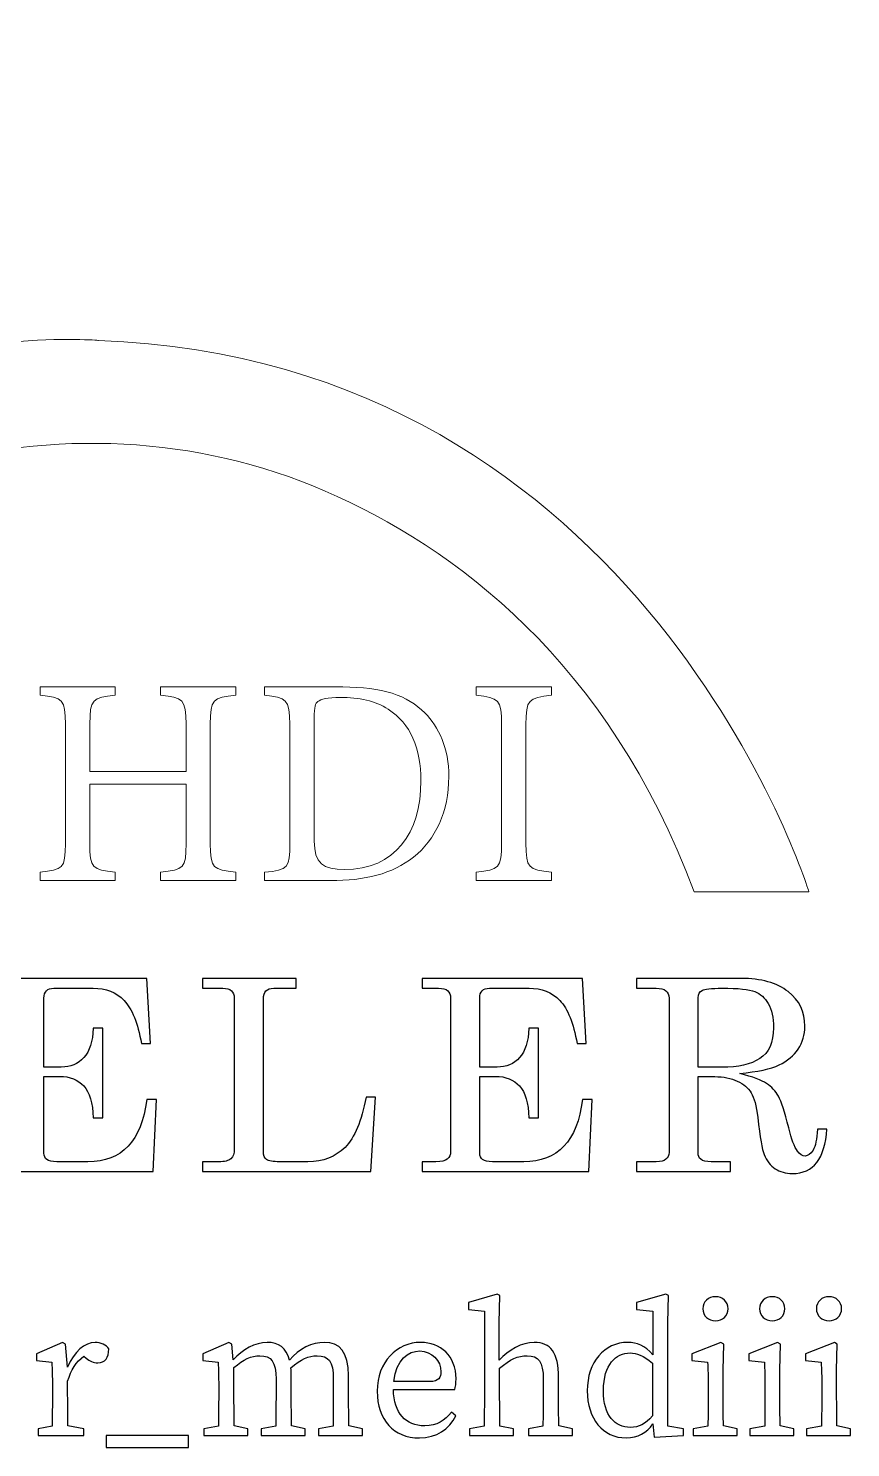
# Model space of a CAD drawing. Header units: millimetres. Extents: x -45 to -1.2, y 38.1 to 77.7.
# Drawn here: x -23.74 to -1.19, y 38.79 to 77.73 of the extents above; entities that cross this region are included whole.
import ezdxf

# ---------------------------------------------------------------- set-up
doc = ezdxf.new("R2010")
doc.units = ezdxf.units.MM
doc.header["$MEASUREMENT"] = 0
doc.layers.add('Layer 1', color=7, linetype='Continuous')

msp = doc.modelspace()

# ---------------------------------------------------------------- linework, layer by layer
at = {"layer": 'Layer 1', "color": 250, "lineweight": 18}
for points, knots in [([(-39.6274, 54.0376), (-39.6274, 54.0376), (-37.1357, 62.7188), (-26.7736, 65.668), (-23.0736, 66.7214), (-19.131, 66.5676), (-15.6022, 65.0348), (-12.0483, 63.4914), (-7.8407, 60.3658), (-5.4813, 54.0376), (-5.4813, 54.0376), (-2.3292, 54.0376), (-2.3292, 54.0376), (-2.3292, 54.0376), (-6.8469, 68.6419), (-21.8188, 69.1672), (-21.8188, 69.1672), (-25.5951, 69.5201), (-30.2025, 67.6877), (-30.2025, 67.6877), (-27.8333, 77.2529), (-27.8333, 77.2529), (-27.8333, 77.2529), (-34.3854, 77.7292), (-34.3854, 77.7292), (-34.3854, 77.7292), (-40.6146, 74.2926), (-40.6146, 74.2926), (-40.6146, 74.2926), (-40.6861, 74.2531), (-40.6861, 74.2531), (-40.6861, 74.2531), (-42.615, 72.2107), (-42.615, 72.2107), (-43.0293, 70.8073), (-43.4411, 69.4032), (-43.854, 67.9994), (-43.854, 67.9994), (-34.2635, 65.5381), (-34.2635, 65.5381), (-37.5514, 63.3111), (-40.8375, 59.743), (-43.1996, 54.0376), (-43.1996, 54.0376), (-39.6274, 54.0376), (-39.6274, 54.0376)], [0, 0, 0, 0, 0.0666667, 0.0666667, 0.0666667, 0.1333333, 0.1333333, 0.1333333, 0.2, 0.2, 0.2, 0.2666667, 0.2666667, 0.2666667, 0.3333333, 0.3333333, 0.3333333, 0.4, 0.4, 0.4, 0.4666667, 0.4666667, 0.4666667, 0.5333333, 0.5333333, 0.5333333, 0.6, 0.6, 0.6, 0.6666667, 0.6666667, 0.6666667, 0.7333333, 0.7333333, 0.7333333, 0.8, 0.8, 0.8, 0.8666667, 0.8666667, 0.8666667, 0.9333333, 0.9333333, 0.9333333, 1, 1, 1, 1]), ([(-18.0464, 59.4295), (-18.6871, 59.3639), (-18.7492, 59.323), (-18.7492, 58.6361), (-18.7492, 58.6361), (-18.7492, 55.3578), (-18.7492, 55.3578), (-18.7492, 54.6709), (-18.6797, 54.6466), (-18.0464, 54.5728), (-18.0464, 54.5728), (-18.0464, 54.3439), (-18.0464, 54.3439), (-18.0464, 54.3439), (-20.1158, 54.3439), (-20.1158, 54.3439), (-20.1158, 54.3439), (-20.1158, 54.5728), (-20.1158, 54.5728), (-19.4748, 54.6547), (-19.4131, 54.6709), (-19.4131, 55.3578), (-19.4131, 55.3578), (-19.4131, 56.9929), (-19.4131, 56.9929), (-19.4131, 56.9929), (-22.0533, 56.9929), (-22.0533, 56.9929), (-22.0533, 56.9929), (-22.0533, 55.3578), (-22.0533, 55.3578), (-22.0533, 54.6794), (-21.9923, 54.6547), (-21.359, 54.5728), (-21.359, 54.5728), (-21.359, 54.3439), (-21.359, 54.3439), (-21.359, 54.3439), (-23.42, 54.3439), (-23.42, 54.3439), (-23.42, 54.3439), (-23.42, 54.5728), (-23.42, 54.5728), (-22.7948, 54.6466), (-22.7253, 54.6709), (-22.7253, 55.3578), (-22.7253, 55.3578), (-22.7253, 58.6361), (-22.7253, 58.6361), (-22.7253, 59.323), (-22.7948, 59.3639), (-23.42, 59.4295), (-23.42, 59.4295), (-23.42, 59.6585), (-23.42, 59.6585), (-23.42, 59.6585), (-21.359, 59.6585), (-21.359, 59.6585), (-21.359, 59.6585), (-21.359, 59.4295), (-21.359, 59.4295), (-21.9764, 59.372), (-22.0533, 59.3149), (-22.0533, 58.6361), (-22.0533, 58.6361), (-22.0533, 57.3362), (-22.0533, 57.3362), (-22.0533, 57.3362), (-19.4131, 57.3362), (-19.4131, 57.3362), (-19.4131, 57.3362), (-19.4131, 58.6361), (-19.4131, 58.6361), (-19.4131, 59.3149), (-19.4978, 59.372), (-20.1158, 59.4295), (-20.1158, 59.4295), (-20.1158, 59.6585), (-20.1158, 59.6585), (-20.1158, 59.6585), (-18.0464, 59.6585), (-18.0464, 59.6585), (-18.0464, 59.6585), (-18.0464, 59.4295), (-18.0464, 59.4295)], [0, 0, 0, 0, 0.0357143, 0.0357143, 0.0357143, 0.0714286, 0.0714286, 0.0714286, 0.1071429, 0.1071429, 0.1071429, 0.1428571, 0.1428571, 0.1428571, 0.1785714, 0.1785714, 0.1785714, 0.2142857, 0.2142857, 0.2142857, 0.25, 0.25, 0.25, 0.2857143, 0.2857143, 0.2857143, 0.3214286, 0.3214286, 0.3214286, 0.3571429, 0.3571429, 0.3571429, 0.3928571, 0.3928571, 0.3928571, 0.4285714, 0.4285714, 0.4285714, 0.4642857, 0.4642857, 0.4642857, 0.5, 0.5, 0.5, 0.5357143, 0.5357143, 0.5357143, 0.5714286, 0.5714286, 0.5714286, 0.6071429, 0.6071429, 0.6071429, 0.6428571, 0.6428571, 0.6428571, 0.6785714, 0.6785714, 0.6785714, 0.7142857, 0.7142857, 0.7142857, 0.75, 0.75, 0.75, 0.7857143, 0.7857143, 0.7857143, 0.8214286, 0.8214286, 0.8214286, 0.8571429, 0.8571429, 0.8571429, 0.8928571, 0.8928571, 0.8928571, 0.9285714, 0.9285714, 0.9285714, 0.9642857, 0.9642857, 0.9642857, 1, 1, 1, 1]), ([(-15.1184, 59.6585), (-14.0298, 59.6585), (-13.3429, 59.4296), (-12.8638, 58.947), (-12.486, 58.5547), (-12.208, 57.9825), (-12.208, 57.1975), (-12.208, 56.2408), (-12.5784, 55.464), (-13.1729, 54.9902), (-13.7599, 54.5238), (-14.5088, 54.3439), (-15.4585, 54.3439), (-15.4585, 54.3439), (-17.2651, 54.3439), (-17.2651, 54.3439), (-17.2651, 54.3439), (-17.2651, 54.5729), (-17.2651, 54.5729), (-16.6008, 54.6381), (-16.5698, 54.6953), (-16.5698, 55.3656), (-16.5698, 55.3656), (-16.5698, 58.6284), (-16.5698, 58.6284), (-16.5698, 59.3315), (-16.6629, 59.364), (-17.2651, 59.4296), (-17.2651, 59.4296), (-17.2651, 59.6585), (-17.2651, 59.6585), (-17.2651, 59.6585), (-15.1184, 59.6585), (-15.1184, 59.6585)], [0, 0, 0, 0, 0.0909091, 0.0909091, 0.0909091, 0.1818182, 0.1818182, 0.1818182, 0.2727273, 0.2727273, 0.2727273, 0.3636364, 0.3636364, 0.3636364, 0.4545455, 0.4545455, 0.4545455, 0.5454545, 0.5454545, 0.5454545, 0.6363636, 0.6363636, 0.6363636, 0.7272727, 0.7272727, 0.7272727, 0.8181818, 0.8181818, 0.8181818, 0.9090909, 0.9090909, 0.9090909, 1, 1, 1, 1]), ([(-11.4574, 54.3439), (-11.4574, 54.3439), (-11.4574, 54.5728), (-11.4574, 54.5728), (-10.8245, 54.6466), (-10.7624, 54.6794), (-10.7624, 55.3744), (-10.7624, 55.3744), (-10.7624, 58.6199), (-10.7624, 58.6199), (-10.7624, 59.323), (-10.8245, 59.3558), (-11.4574, 59.4295), (-11.4574, 59.4295), (-11.4574, 59.6585), (-11.4574, 59.6585), (-11.4574, 59.6585), (-9.3887, 59.6585), (-9.3887, 59.6585), (-9.3887, 59.6585), (-9.3887, 59.4295), (-9.3887, 59.4295), (-10.0293, 59.3558), (-10.0907, 59.323), (-10.0907, 58.6199), (-10.0907, 58.6199), (-10.0907, 55.3744), (-10.0907, 55.3744), (-10.0907, 54.6709), (-10.0293, 54.6466), (-9.3887, 54.5728), (-9.3887, 54.5728), (-9.3887, 54.3439), (-9.3887, 54.3439), (-9.3887, 54.3439), (-11.4574, 54.3439), (-11.4574, 54.3439)], [0, 0, 0, 0, 0.0833333, 0.0833333, 0.0833333, 0.1666667, 0.1666667, 0.1666667, 0.25, 0.25, 0.25, 0.3333333, 0.3333333, 0.3333333, 0.4166667, 0.4166667, 0.4166667, 0.5, 0.5, 0.5, 0.5833333, 0.5833333, 0.5833333, 0.6666667, 0.6666667, 0.6666667, 0.75, 0.75, 0.75, 0.8333333, 0.8333333, 0.8333333, 0.9166667, 0.9166667, 0.9166667, 1, 1, 1, 1]), ([(-15.8984, 55.4312), (-15.8984, 54.8184), (-15.6515, 54.6466), (-15.0722, 54.6466), (-13.683, 54.6466), (-12.9725, 55.652), (-12.9725, 57.0832), (-12.9725, 57.974), (-13.2582, 58.6528), (-13.8678, 59.0454), (-14.2231, 59.2825), (-14.6711, 59.3721), (-15.1879, 59.3721), (-15.5358, 59.3721), (-15.7206, 59.323), (-15.7986, 59.2578), (-15.8677, 59.2087), (-15.8984, 59.1188), (-15.8984, 58.7999), (-15.8984, 58.7999), (-15.8984, 55.4312), (-15.8984, 55.4312)], [0, 0, 0, 0, 0.1428571, 0.1428571, 0.1428571, 0.2857143, 0.2857143, 0.2857143, 0.4285714, 0.4285714, 0.4285714, 0.5714286, 0.5714286, 0.5714286, 0.7142857, 0.7142857, 0.7142857, 0.8571429, 0.8571429, 0.8571429, 1, 1, 1, 1])]:
    msp.add_open_spline(points, degree=3, knots=knots, dxfattribs=at)
at = {"layer": 'Layer 1', "color": 250}
for points, knots in [([(-24.8913, 51.6609), (-24.8913, 51.6609), (-20.4939, 51.6609), (-20.4939, 51.6609), (-20.4939, 51.6609), (-20.3881, 49.8726), (-20.3881, 49.8726), (-20.3881, 49.8726), (-20.64, 49.8726), (-20.64, 49.8726), (-20.7395, 50.4367), (-20.8975, 50.8308), (-21.1138, 51.0555), (-21.3297, 51.2795), (-21.6115, 51.3921), (-21.9594, 51.3921), (-21.9594, 51.3921), (-23.0456, 51.3921), (-23.0456, 51.3921), (-23.1331, 51.3921), (-23.1994, 51.3695), (-23.2442, 51.324), (-23.289, 51.2788), (-23.3116, 51.2093), (-23.3116, 51.1165), (-23.3116, 51.1165), (-23.3116, 49.2274), (-23.3116, 49.2274), (-23.3116, 49.2274), (-22.8364, 49.2274), (-22.8364, 49.2274), (-22.582, 49.2274), (-22.3753, 49.3149), (-22.2169, 49.4892), (-22.0585, 49.6638), (-21.9735, 49.9316), (-21.9612, 50.2917), (-21.9612, 50.2917), (-21.7015, 50.2917), (-21.7015, 50.2917), (-21.7015, 50.2917), (-21.7015, 47.8368), (-21.7015, 47.8368), (-21.7015, 47.8368), (-21.9612, 47.8368), (-21.9612, 47.8368), (-21.9735, 48.2432), (-22.0596, 48.5342), (-22.2211, 48.7095), (-22.3817, 48.8852), (-22.6004, 48.9731), (-22.8777, 48.9731), (-22.8777, 48.9731), (-23.3116, 48.9731), (-23.3116, 48.9731), (-23.3116, 48.9731), (-23.3116, 46.8656), (-23.3116, 46.8656), (-23.3116, 46.789), (-23.2848, 46.7305), (-23.2312, 46.6899), (-23.1772, 46.6497), (-23.0879, 46.6289), (-22.963, 46.6289), (-22.963, 46.6289), (-22.1044, 46.6289), (-22.1044, 46.6289), (-21.1727, 46.6289), (-20.6354, 47.1982), (-20.4939, 48.3349), (-20.4939, 48.3349), (-20.223, 48.3349), (-20.223, 48.3349), (-20.223, 48.3349), (-20.3172, 46.3604), (-20.3172, 46.3604), (-20.3172, 46.3604), (-24.8913, 46.3604), (-24.8913, 46.3604), (-24.8913, 46.3604), (-24.8913, 46.6289), (-24.8913, 46.6289), (-24.8913, 46.6289), (-24.5124, 46.6289), (-24.5124, 46.6289), (-24.365, 46.6289), (-24.2609, 46.6535), (-24.2009, 46.7022), (-24.141, 46.7513), (-24.111, 46.8225), (-24.111, 46.916), (-24.111, 46.916), (-24.111, 51.1165), (-24.111, 51.1165), (-24.111, 51.2093), (-24.1371, 51.2788), (-24.1896, 51.324), (-24.2422, 51.3695), (-24.3248, 51.3921), (-24.4373, 51.3921), (-24.4373, 51.3921), (-24.8913, 51.3921), (-24.8913, 51.3921), (-24.8913, 51.3921), (-24.8913, 51.6609), (-24.8913, 51.6609)], [0, 0, 0, 0, 0.0285714, 0.0285714, 0.0285714, 0.0571429, 0.0571429, 0.0571429, 0.0857143, 0.0857143, 0.0857143, 0.1142857, 0.1142857, 0.1142857, 0.1428571, 0.1428571, 0.1428571, 0.1714286, 0.1714286, 0.1714286, 0.2, 0.2, 0.2, 0.2285714, 0.2285714, 0.2285714, 0.2571429, 0.2571429, 0.2571429, 0.2857143, 0.2857143, 0.2857143, 0.3142857, 0.3142857, 0.3142857, 0.3428571, 0.3428571, 0.3428571, 0.3714286, 0.3714286, 0.3714286, 0.4, 0.4, 0.4, 0.4285714, 0.4285714, 0.4285714, 0.4571429, 0.4571429, 0.4571429, 0.4857143, 0.4857143, 0.4857143, 0.5142857, 0.5142857, 0.5142857, 0.5428571, 0.5428571, 0.5428571, 0.5714286, 0.5714286, 0.5714286, 0.6, 0.6, 0.6, 0.6285714, 0.6285714, 0.6285714, 0.6571429, 0.6571429, 0.6571429, 0.6857143, 0.6857143, 0.6857143, 0.7142857, 0.7142857, 0.7142857, 0.7428571, 0.7428571, 0.7428571, 0.7714286, 0.7714286, 0.7714286, 0.8, 0.8, 0.8, 0.8285714, 0.8285714, 0.8285714, 0.8571429, 0.8571429, 0.8571429, 0.8857143, 0.8857143, 0.8857143, 0.9142857, 0.9142857, 0.9142857, 0.9428571, 0.9428571, 0.9428571, 0.9714286, 0.9714286, 0.9714286, 1, 1, 1, 1]), ([(-18.9663, 51.6609), (-18.9663, 51.6609), (-16.3924, 51.6609), (-16.3924, 51.6609), (-16.3924, 51.6609), (-16.3924, 51.3921), (-16.3924, 51.3921), (-16.3924, 51.3921), (-17.0077, 51.3921), (-17.0077, 51.3921), (-17.1054, 51.3921), (-17.1773, 51.3674), (-17.2236, 51.3187), (-17.2698, 51.27), (-17.2931, 51.1927), (-17.2931, 51.0876), (-17.2931, 51.0876), (-17.2931, 46.9054), (-17.2931, 46.9054), (-17.2931, 46.8045), (-17.2638, 46.7336), (-17.2049, 46.6916), (-17.1463, 46.65), (-17.0285, 46.6289), (-16.8507, 46.6289), (-16.8507, 46.6289), (-16.0714, 46.6289), (-16.0714, 46.6289), (-15.6565, 46.6289), (-15.3171, 46.7611), (-15.054, 47.025), (-14.7904, 47.2889), (-14.5985, 47.7472), (-14.4786, 48.3998), (-14.4786, 48.3998), (-14.2158, 48.3998), (-14.2158, 48.3998), (-14.2158, 48.3998), (-14.3435, 46.3604), (-14.3435, 46.3604), (-14.3435, 46.3604), (-18.9663, 46.3604), (-18.9663, 46.3604), (-18.9663, 46.3604), (-18.9663, 46.6289), (-18.9663, 46.6289), (-18.9663, 46.6289), (-18.5126, 46.6289), (-18.5126, 46.6289), (-18.357, 46.6289), (-18.2484, 46.6571), (-18.1859, 46.7135), (-18.1231, 46.7693), (-18.0921, 46.8599), (-18.0921, 46.9841), (-18.0921, 46.9841), (-18.0921, 51.1236), (-18.0921, 51.1236), (-18.0921, 51.2121), (-18.1186, 51.2788), (-18.1708, 51.324), (-18.2233, 51.3695), (-18.3006, 51.3921), (-18.4032, 51.3921), (-18.4032, 51.3921), (-18.9663, 51.3921), (-18.9663, 51.3921), (-18.9663, 51.3921), (-18.9663, 51.6609), (-18.9663, 51.6609)], [0, 0, 0, 0, 0.0434783, 0.0434783, 0.0434783, 0.0869565, 0.0869565, 0.0869565, 0.1304348, 0.1304348, 0.1304348, 0.173913, 0.173913, 0.173913, 0.2173913, 0.2173913, 0.2173913, 0.2608696, 0.2608696, 0.2608696, 0.3043478, 0.3043478, 0.3043478, 0.3478261, 0.3478261, 0.3478261, 0.3913043, 0.3913043, 0.3913043, 0.4347826, 0.4347826, 0.4347826, 0.4782609, 0.4782609, 0.4782609, 0.5217391, 0.5217391, 0.5217391, 0.5652174, 0.5652174, 0.5652174, 0.6086957, 0.6086957, 0.6086957, 0.6521739, 0.6521739, 0.6521739, 0.6956522, 0.6956522, 0.6956522, 0.7391304, 0.7391304, 0.7391304, 0.7826087, 0.7826087, 0.7826087, 0.826087, 0.826087, 0.826087, 0.8695652, 0.8695652, 0.8695652, 0.9130435, 0.9130435, 0.9130435, 0.9565217, 0.9565217, 0.9565217, 1, 1, 1, 1]), ([(-12.9405, 51.6609), (-12.9405, 51.6609), (-8.5424, 51.6609), (-8.5424, 51.6609), (-8.5424, 51.6609), (-8.4369, 49.8726), (-8.4369, 49.8726), (-8.4369, 49.8726), (-8.6885, 49.8726), (-8.6885, 49.8726), (-8.7886, 50.4367), (-8.9467, 50.8308), (-9.1626, 51.0555), (-9.3788, 51.2795), (-9.6604, 51.3921), (-10.0078, 51.3921), (-10.0078, 51.3921), (-11.0944, 51.3921), (-11.0944, 51.3921), (-11.1819, 51.3921), (-11.2482, 51.3695), (-11.293, 51.324), (-11.3378, 51.2788), (-11.3604, 51.2093), (-11.3604, 51.1165), (-11.3604, 51.1165), (-11.3604, 49.2274), (-11.3604, 49.2274), (-11.3604, 49.2274), (-10.8856, 49.2274), (-10.8856, 49.2274), (-10.6305, 49.2274), (-10.4245, 49.3149), (-10.2657, 49.4892), (-10.1077, 49.6638), (-10.0223, 49.9316), (-10.0096, 50.2917), (-10.0096, 50.2917), (-9.7503, 50.2917), (-9.7503, 50.2917), (-9.7503, 50.2917), (-9.7503, 47.8368), (-9.7503, 47.8368), (-9.7503, 47.8368), (-10.0096, 47.8368), (-10.0096, 47.8368), (-10.0223, 48.2432), (-10.1087, 48.5342), (-10.27, 48.7095), (-10.4308, 48.8852), (-10.6495, 48.9731), (-10.9261, 48.9731), (-10.9261, 48.9731), (-11.3604, 48.9731), (-11.3604, 48.9731), (-11.3604, 48.9731), (-11.3604, 46.8656), (-11.3604, 46.8656), (-11.3604, 46.789), (-11.3336, 46.7305), (-11.28, 46.6899), (-11.2263, 46.6497), (-11.1371, 46.6289), (-11.0118, 46.6289), (-11.0118, 46.6289), (-10.1539, 46.6289), (-10.1539, 46.6289), (-9.2219, 46.6289), (-8.6849, 47.1982), (-8.5424, 48.3349), (-8.5424, 48.3349), (-8.2722, 48.3349), (-8.2722, 48.3349), (-8.2722, 48.3349), (-8.3657, 46.3604), (-8.3657, 46.3604), (-8.3657, 46.3604), (-12.9405, 46.3604), (-12.9405, 46.3604), (-12.9405, 46.3604), (-12.9405, 46.6289), (-12.9405, 46.6289), (-12.9405, 46.6289), (-12.5609, 46.6289), (-12.5609, 46.6289), (-12.4134, 46.6289), (-12.3101, 46.6535), (-12.2497, 46.7022), (-12.1898, 46.7513), (-12.1598, 46.8225), (-12.1598, 46.916), (-12.1598, 46.916), (-12.1598, 51.1165), (-12.1598, 51.1165), (-12.1598, 51.2093), (-12.1859, 51.2788), (-12.2388, 51.324), (-12.291, 51.3695), (-12.3736, 51.3921), (-12.4861, 51.3921), (-12.4861, 51.3921), (-12.9405, 51.3921), (-12.9405, 51.3921), (-12.9405, 51.3921), (-12.9405, 51.6609), (-12.9405, 51.6609)], [0, 0, 0, 0, 0.0285714, 0.0285714, 0.0285714, 0.0571429, 0.0571429, 0.0571429, 0.0857143, 0.0857143, 0.0857143, 0.1142857, 0.1142857, 0.1142857, 0.1428571, 0.1428571, 0.1428571, 0.1714286, 0.1714286, 0.1714286, 0.2, 0.2, 0.2, 0.2285714, 0.2285714, 0.2285714, 0.2571429, 0.2571429, 0.2571429, 0.2857143, 0.2857143, 0.2857143, 0.3142857, 0.3142857, 0.3142857, 0.3428571, 0.3428571, 0.3428571, 0.3714286, 0.3714286, 0.3714286, 0.4, 0.4, 0.4, 0.4285714, 0.4285714, 0.4285714, 0.4571429, 0.4571429, 0.4571429, 0.4857143, 0.4857143, 0.4857143, 0.5142857, 0.5142857, 0.5142857, 0.5428571, 0.5428571, 0.5428571, 0.5714286, 0.5714286, 0.5714286, 0.6, 0.6, 0.6, 0.6285714, 0.6285714, 0.6285714, 0.6571429, 0.6571429, 0.6571429, 0.6857143, 0.6857143, 0.6857143, 0.7142857, 0.7142857, 0.7142857, 0.7428571, 0.7428571, 0.7428571, 0.7714286, 0.7714286, 0.7714286, 0.8, 0.8, 0.8, 0.8285714, 0.8285714, 0.8285714, 0.8571429, 0.8571429, 0.8571429, 0.8857143, 0.8857143, 0.8857143, 0.9142857, 0.9142857, 0.9142857, 0.9428571, 0.9428571, 0.9428571, 0.9714286, 0.9714286, 0.9714286, 1, 1, 1, 1]), ([(-7.0608, 51.6608), (-7.0608, 51.6608), (-4.1937, 51.6608), (-4.1937, 51.6608), (-3.6385, 51.6608), (-3.2077, 51.5401), (-2.9008, 51.2988), (-2.5946, 51.0575), (-2.4411, 50.7411), (-2.4411, 50.3491), (-2.4411, 50.1149), (-2.5018, 49.9068), (-2.6235, 49.7237), (-2.7449, 49.5409), (-2.9199, 49.3952), (-3.1488, 49.2866), (-3.3774, 49.1779), (-3.7373, 49.0993), (-4.228, 49.052), (-3.871, 48.9588), (-3.6251, 48.8671), (-3.4903, 48.7775), (-3.3555, 48.6879), (-3.2472, 48.5722), (-3.1665, 48.43), (-3.085, 48.2882), (-2.9915, 47.9982), (-2.8853, 47.5611), (-2.8094, 47.2475), (-2.7294, 47.0341), (-2.644, 46.9194), (-2.5791, 46.8312), (-2.5092, 46.7868), (-2.4337, 46.7868), (-2.3565, 46.7868), (-2.2845, 46.8411), (-2.2178, 46.9501), (-2.1515, 47.0584), (-2.1113, 47.2503), (-2.0961, 47.5255), (-2.0961, 47.5255), (-1.8411, 47.5255), (-1.8411, 47.5255), (-1.8883, 46.7127), (-2.2023, 46.3063), (-2.783, 46.3063), (-2.9654, 46.3063), (-3.1238, 46.3508), (-3.2575, 46.439), (-3.3915, 46.5275), (-3.4921, 46.6577), (-3.5595, 46.8298), (-3.612, 46.9589), (-3.6709, 47.2969), (-3.7358, 47.8441), (-3.7736, 48.1619), (-3.8329, 48.3877), (-3.9143, 48.5218), (-3.9951, 48.6555), (-4.1225, 48.7627), (-4.295, 48.8438), (-4.4675, 48.925), (-4.6739, 48.9659), (-4.9141, 48.9659), (-4.9141, 48.9659), (-5.3685, 48.9659), (-5.3685, 48.9659), (-5.3685, 48.9659), (-5.3685, 46.8835), (-5.3685, 46.8835), (-5.3685, 46.7953), (-5.3449, 46.7328), (-5.2972, 46.6972), (-5.2369, 46.6517), (-5.1431, 46.6291), (-5.0154, 46.6291), (-5.0154, 46.6291), (-4.4827, 46.6291), (-4.4827, 46.6291), (-4.4827, 46.6291), (-4.4827, 46.3603), (-4.4827, 46.3603), (-4.4827, 46.3603), (-7.0608, 46.3603), (-7.0608, 46.3603), (-7.0608, 46.3603), (-7.0608, 46.6291), (-7.0608, 46.6291), (-7.0608, 46.6291), (-6.5164, 46.6291), (-6.5164, 46.6291), (-6.3965, 46.6291), (-6.3083, 46.6517), (-6.2519, 46.6972), (-6.1958, 46.7423), (-6.1675, 46.8048), (-6.1675, 46.8835), (-6.1675, 46.8835), (-6.1675, 51.12), (-6.1675, 51.12), (-6.1675, 51.2106), (-6.1961, 51.2787), (-6.254, 51.3239), (-6.3115, 51.3694), (-6.399, 51.392), (-6.5164, 51.392), (-6.5164, 51.392), (-7.0608, 51.392), (-7.0608, 51.392), (-7.0608, 51.392), (-7.0608, 51.6608), (-7.0608, 51.6608)], [0, 0, 0, 0, 0.027027, 0.027027, 0.027027, 0.0540541, 0.0540541, 0.0540541, 0.0810811, 0.0810811, 0.0810811, 0.1081081, 0.1081081, 0.1081081, 0.1351351, 0.1351351, 0.1351351, 0.1621622, 0.1621622, 0.1621622, 0.1891892, 0.1891892, 0.1891892, 0.2162162, 0.2162162, 0.2162162, 0.2432432, 0.2432432, 0.2432432, 0.2702703, 0.2702703, 0.2702703, 0.2972973, 0.2972973, 0.2972973, 0.3243243, 0.3243243, 0.3243243, 0.3513514, 0.3513514, 0.3513514, 0.3783784, 0.3783784, 0.3783784, 0.4054054, 0.4054054, 0.4054054, 0.4324324, 0.4324324, 0.4324324, 0.4594595, 0.4594595, 0.4594595, 0.4864865, 0.4864865, 0.4864865, 0.5135135, 0.5135135, 0.5135135, 0.5405405, 0.5405405, 0.5405405, 0.5675676, 0.5675676, 0.5675676, 0.5945946, 0.5945946, 0.5945946, 0.6216216, 0.6216216, 0.6216216, 0.6486486, 0.6486486, 0.6486486, 0.6756757, 0.6756757, 0.6756757, 0.7027027, 0.7027027, 0.7027027, 0.7297297, 0.7297297, 0.7297297, 0.7567568, 0.7567568, 0.7567568, 0.7837838, 0.7837838, 0.7837838, 0.8108108, 0.8108108, 0.8108108, 0.8378378, 0.8378378, 0.8378378, 0.8648649, 0.8648649, 0.8648649, 0.8918919, 0.8918919, 0.8918919, 0.9189189, 0.9189189, 0.9189189, 0.9459459, 0.9459459, 0.9459459, 0.972973, 0.972973, 0.972973, 1, 1, 1, 1]), ([(-5.3685, 49.2238), (-5.3685, 49.2238), (-4.7116, 49.2238), (-4.7116, 49.2238), (-4.2714, 49.2238), (-3.9267, 49.3032), (-3.678, 49.4619), (-3.4293, 49.6207), (-3.3044, 49.9025), (-3.3044, 50.3079), (-3.3044, 50.5873), (-3.3513, 50.8078), (-3.4452, 50.9697), (-3.5386, 51.132), (-3.6621, 51.2431), (-3.8149, 51.3027), (-3.9669, 51.3623), (-4.2675, 51.392), (-4.7148, 51.392), (-5.0104, 51.392), (-5.1932, 51.3726), (-5.263, 51.333), (-5.3332, 51.2935), (-5.3685, 51.2261), (-5.3685, 51.1313), (-5.3685, 51.1313), (-5.3685, 49.2238), (-5.3685, 49.2238)], [0, 0, 0, 0, 0.1111111, 0.1111111, 0.1111111, 0.2222222, 0.2222222, 0.2222222, 0.3333333, 0.3333333, 0.3333333, 0.4444444, 0.4444444, 0.4444444, 0.5555556, 0.5555556, 0.5555556, 0.6666667, 0.6666667, 0.6666667, 0.7777778, 0.7777778, 0.7777778, 0.8888889, 0.8888889, 0.8888889, 1, 1, 1, 1]), ([(-9.1909, 39.3794), (-9.1909, 39.3794), (-8.8165, 39.3043), (-8.8165, 39.3043), (-8.8165, 39.3043), (-8.8165, 39.1212), (-8.8165, 39.1212), (-8.8165, 39.1212), (-9.1834, 39.1212), (-9.1834, 39.1212), (-9.1834, 39.1212), (-9.6339, 39.1212), (-9.6339, 39.1212), (-9.6339, 39.1212), (-10.0219, 39.1212), (-10.0219, 39.1212), (-10.0219, 39.1212), (-10.0219, 39.3043), (-10.0219, 39.3043), (-10.0219, 39.3043), (-9.6265, 39.3764), (-9.6265, 39.3764), (-9.6211, 39.6372), (-9.6183, 39.9798), (-9.6183, 40.2215), (-9.6183, 40.2215), (-9.6183, 40.6618), (-9.6183, 40.6618), (-9.6183, 41.1493), (-9.7443, 41.3066), (-10.0586, 41.3066), (-10.3144, 41.3066), (-10.5254, 41.216), (-10.8132, 40.9629), (-10.8132, 40.9629), (-10.8132, 40.2215), (-10.8132, 40.2215), (-10.8132, 39.9874), (-10.8104, 39.6415), (-10.8051, 39.3783), (-10.8051, 39.3783), (-10.4357, 39.3043), (-10.4357, 39.3043), (-10.4357, 39.3043), (-10.4357, 39.1212), (-10.4357, 39.1212), (-10.4357, 39.1212), (-10.7977, 39.1212), (-10.7977, 39.1212), (-10.7977, 39.1212), (-11.2482, 39.1212), (-11.2482, 39.1212), (-11.2482, 39.1212), (-11.6412, 39.1212), (-11.6412, 39.1212), (-11.6412, 39.1212), (-11.6412, 39.3043), (-11.6412, 39.3043), (-11.6412, 39.3043), (-11.2404, 39.3774), (-11.2404, 39.3774), (-11.2349, 39.6408), (-11.2323, 39.9871), (-11.2323, 40.2215), (-11.2323, 40.2215), (-11.2323, 42.5276), (-11.2323, 42.5276), (-11.2323, 42.5276), (-11.6676, 42.5798), (-11.6676, 42.5798), (-11.6676, 42.5798), (-11.6676, 42.7633), (-11.6676, 42.7633), (-11.6676, 42.7633), (-10.8813, 42.9993), (-10.8813, 42.9993), (-10.8813, 42.9993), (-10.8079, 42.9573), (-10.8079, 42.9573), (-10.8079, 42.9573), (-10.8291, 42.2129), (-10.8291, 42.2129), (-10.8291, 42.2129), (-10.8291, 41.1879), (-10.8291, 41.1879), (-10.5763, 41.4675), (-10.1973, 41.6732), (-9.8642, 41.6732), (-9.4137, 41.6732), (-9.1992, 41.3952), (-9.1992, 40.7037), (-9.1992, 40.7037), (-9.1992, 40.2215), (-9.1992, 40.2215), (-9.1992, 39.9807), (-9.1963, 39.6399), (-9.1909, 39.3794)], [0, 0, 0, 0, 0.03125, 0.03125, 0.03125, 0.0625, 0.0625, 0.0625, 0.09375, 0.09375, 0.09375, 0.125, 0.125, 0.125, 0.15625, 0.15625, 0.15625, 0.1875, 0.1875, 0.1875, 0.21875, 0.21875, 0.21875, 0.25, 0.25, 0.25, 0.28125, 0.28125, 0.28125, 0.3125, 0.3125, 0.3125, 0.34375, 0.34375, 0.34375, 0.375, 0.375, 0.375, 0.40625, 0.40625, 0.40625, 0.4375, 0.4375, 0.4375, 0.46875, 0.46875, 0.46875, 0.5, 0.5, 0.5, 0.53125, 0.53125, 0.53125, 0.5625, 0.5625, 0.5625, 0.59375, 0.59375, 0.59375, 0.625, 0.625, 0.625, 0.65625, 0.65625, 0.65625, 0.6875, 0.6875, 0.6875, 0.71875, 0.71875, 0.71875, 0.75, 0.75, 0.75, 0.78125, 0.78125, 0.78125, 0.8125, 0.8125, 0.8125, 0.84375, 0.84375, 0.84375, 0.875, 0.875, 0.875, 0.90625, 0.90625, 0.90625, 0.9375, 0.9375, 0.9375, 0.96875, 0.96875, 0.96875, 1, 1, 1, 1]), ([(-5.7702, 39.3043), (-5.7702, 39.3043), (-5.7702, 39.1209), (-5.7702, 39.1209), (-5.7702, 39.1209), (-6.5717, 39.0687), (-6.5717, 39.0687), (-6.5717, 39.0687), (-6.6079, 39.4362), (-6.6079, 39.4362), (-6.787, 39.1936), (-7.0116, 39.0528), (-7.3422, 39.0528), (-7.9818, 39.0528), (-8.4111, 39.5823), (-8.4111, 40.3419), (-8.4111, 41.1388), (-7.9398, 41.6732), (-7.2949, 41.6732), (-7.0487, 41.6732), (-6.8307, 41.5911), (-6.6088, 41.3326), (-6.6088, 41.3326), (-6.6088, 42.5277), (-6.6088, 42.5277), (-6.6088, 42.5277), (-7.0593, 42.5799), (-7.0593, 42.5799), (-7.0593, 42.5799), (-7.0593, 42.7633), (-7.0593, 42.7633), (-7.0593, 42.7633), (-6.2577, 42.9993), (-6.2577, 42.9993), (-6.2577, 42.9993), (-6.184, 42.957), (-6.184, 42.957), (-6.184, 42.957), (-6.2048, 42.213), (-6.2048, 42.213), (-6.2048, 42.213), (-6.2048, 39.3747), (-6.2048, 39.3747), (-6.2048, 39.3747), (-5.7702, 39.3043), (-5.7702, 39.3043)], [0, 0, 0, 0, 0.0666667, 0.0666667, 0.0666667, 0.1333333, 0.1333333, 0.1333333, 0.2, 0.2, 0.2, 0.2666667, 0.2666667, 0.2666667, 0.3333333, 0.3333333, 0.3333333, 0.4, 0.4, 0.4, 0.4666667, 0.4666667, 0.4666667, 0.5333333, 0.5333333, 0.5333333, 0.6, 0.6, 0.6, 0.6666667, 0.6666667, 0.6666667, 0.7333333, 0.7333333, 0.7333333, 0.8, 0.8, 0.8, 0.8666667, 0.8666667, 0.8666667, 0.9333333, 0.9333333, 0.9333333, 1, 1, 1, 1]), ([(-5.2397, 42.5958), (-5.2397, 42.7948), (-5.0876, 42.926), (-4.8936, 42.926), (-4.6999, 42.926), (-4.5479, 42.7948), (-4.5479, 42.5958), (-4.5479, 42.4014), (-4.6999, 42.2656), (-4.8936, 42.2656), (-5.0876, 42.2656), (-5.2397, 42.4014), (-5.2397, 42.5958)], [0, 0, 0, 0, 0.25, 0.25, 0.25, 0.5, 0.5, 0.5, 0.75, 0.75, 0.75, 1, 1, 1, 1]), ([(-3.6828, 42.5958), (-3.6828, 42.7948), (-3.5308, 42.926), (-3.3367, 42.926), (-3.1431, 42.926), (-2.991, 42.7948), (-2.991, 42.5958), (-2.991, 42.4014), (-3.1431, 42.2656), (-3.3367, 42.2656), (-3.5308, 42.2656), (-3.6828, 42.4014), (-3.6828, 42.5958)], [0, 0, 0, 0, 0.25, 0.25, 0.25, 0.5, 0.5, 0.5, 0.75, 0.75, 0.75, 1, 1, 1, 1]), ([(-2.1256, 42.5958), (-2.1256, 42.7948), (-1.9736, 42.926), (-1.7799, 42.926), (-1.5859, 42.926), (-1.4338, 42.7948), (-1.4338, 42.5958), (-1.4338, 42.4014), (-1.5859, 42.2656), (-1.7799, 42.2656), (-1.9736, 42.2656), (-2.1256, 42.4014), (-2.1256, 42.5958)], [0, 0, 0, 0, 0.25, 0.25, 0.25, 0.5, 0.5, 0.5, 0.75, 0.75, 0.75, 1, 1, 1, 1]), ([(-22.6646, 40.9952), (-22.4896, 41.4207), (-22.1937, 41.6731), (-21.9068, 41.6731), (-21.7548, 41.6731), (-21.5981, 41.5997), (-21.535, 41.4949), (-21.535, 41.2487), (-21.6292, 41.1125), (-21.8384, 41.1125), (-21.9594, 41.1125), (-22.0585, 41.1594), (-22.1534, 41.2384), (-22.1534, 41.2384), (-22.2209, 41.2961), (-22.2209, 41.2961), (-22.4295, 41.1365), (-22.5661, 40.9156), (-22.6618, 40.6125), (-22.6618, 40.6125), (-22.6618, 40.2214), (-22.6618, 40.2214), (-22.6618, 39.989), (-22.6591, 39.6465), (-22.6537, 39.384), (-22.6537, 39.384), (-22.2162, 39.3045), (-22.2162, 39.3045), (-22.2162, 39.3045), (-22.2162, 39.1211), (-22.2162, 39.1211), (-22.2162, 39.1211), (-22.6459, 39.1211), (-22.6459, 39.1211), (-22.6459, 39.1211), (-23.0967, 39.1211), (-23.0967, 39.1211), (-23.0967, 39.1211), (-23.4739, 39.1211), (-23.4739, 39.1211), (-23.4739, 39.1211), (-23.4739, 39.3045), (-23.4739, 39.3045), (-23.4739, 39.3045), (-23.0892, 39.3744), (-23.0892, 39.3744), (-23.0837, 39.6381), (-23.0809, 39.9862), (-23.0809, 40.2214), (-23.0809, 40.2214), (-23.0809, 40.468), (-23.0809, 40.468), (-23.0809, 40.7566), (-23.0862, 40.9188), (-23.0967, 41.128), (-23.0967, 41.128), (-23.5158, 41.1749), (-23.5158, 41.1749), (-23.5158, 41.1749), (-23.5158, 41.3591), (-23.5158, 41.3591), (-23.5158, 41.3591), (-22.8032, 41.6731), (-22.8032, 41.6731), (-22.8032, 41.6731), (-22.7242, 41.6209), (-22.7242, 41.6209), (-22.7242, 41.6209), (-22.6646, 40.9952), (-22.6646, 40.9952)], [0, 0, 0, 0, 0.0434783, 0.0434783, 0.0434783, 0.0869565, 0.0869565, 0.0869565, 0.1304348, 0.1304348, 0.1304348, 0.173913, 0.173913, 0.173913, 0.2173913, 0.2173913, 0.2173913, 0.2608696, 0.2608696, 0.2608696, 0.3043478, 0.3043478, 0.3043478, 0.3478261, 0.3478261, 0.3478261, 0.3913043, 0.3913043, 0.3913043, 0.4347826, 0.4347826, 0.4347826, 0.4782609, 0.4782609, 0.4782609, 0.5217391, 0.5217391, 0.5217391, 0.5652174, 0.5652174, 0.5652174, 0.6086957, 0.6086957, 0.6086957, 0.6521739, 0.6521739, 0.6521739, 0.6956522, 0.6956522, 0.6956522, 0.7391304, 0.7391304, 0.7391304, 0.7826087, 0.7826087, 0.7826087, 0.826087, 0.826087, 0.826087, 0.8695652, 0.8695652, 0.8695652, 0.9130435, 0.9130435, 0.9130435, 0.9565217, 0.9565217, 0.9565217, 1, 1, 1, 1]), ([(-14.9479, 39.3794), (-14.9479, 39.3794), (-14.5736, 39.3043), (-14.5736, 39.3043), (-14.5736, 39.3043), (-14.5736, 39.1212), (-14.5736, 39.1212), (-14.5736, 39.1212), (-14.9401, 39.1212), (-14.9401, 39.1212), (-14.9401, 39.1212), (-15.3906, 39.1212), (-15.3906, 39.1212), (-15.3906, 39.1212), (-15.7787, 39.1212), (-15.7787, 39.1212), (-15.7787, 39.1212), (-15.7787, 39.3043), (-15.7787, 39.3043), (-15.7787, 39.3043), (-15.3833, 39.3764), (-15.3833, 39.3764), (-15.3779, 39.6372), (-15.3751, 39.9798), (-15.3751, 40.2215), (-15.3751, 40.2215), (-15.3751, 40.672), (-15.3751, 40.672), (-15.3751, 41.1648), (-15.5116, 41.3066), (-15.821, 41.3066), (-16.0488, 41.3066), (-16.2622, 41.2179), (-16.541, 40.9706), (-16.5325, 40.8895), (-16.5283, 40.8007), (-16.5283, 40.7037), (-16.5283, 40.7037), (-16.5283, 40.2215), (-16.5283, 40.2215), (-16.5283, 39.9808), (-16.5256, 39.6399), (-16.5202, 39.3795), (-16.5202, 39.3795), (-16.1455, 39.3043), (-16.1455, 39.3043), (-16.1455, 39.3043), (-16.1455, 39.1212), (-16.1455, 39.1212), (-16.1455, 39.1212), (-16.5128, 39.1212), (-16.5128, 39.1212), (-16.5128, 39.1212), (-16.9633, 39.1212), (-16.9633, 39.1212), (-16.9633, 39.1212), (-17.3513, 39.1212), (-17.3513, 39.1212), (-17.3513, 39.1212), (-17.3513, 39.3043), (-17.3513, 39.3043), (-17.3513, 39.3043), (-16.9557, 39.3764), (-16.9557, 39.3764), (-16.9502, 39.6372), (-16.9474, 39.9798), (-16.9474, 40.2215), (-16.9474, 40.2215), (-16.9474, 40.6618), (-16.9474, 40.6618), (-16.9474, 41.1493), (-17.0733, 41.3066), (-17.3873, 41.3066), (-17.6321, 41.3066), (-17.829, 41.2113), (-18.1006, 40.9806), (-18.1006, 40.9806), (-18.1006, 40.2215), (-18.1006, 40.2215), (-18.1006, 39.9878), (-18.0977, 39.6425), (-18.0923, 39.3794), (-18.0923, 39.3794), (-17.7179, 39.3043), (-17.7179, 39.3043), (-17.7179, 39.3043), (-17.7179, 39.1212), (-17.7179, 39.1212), (-17.7179, 39.1212), (-18.0848, 39.1212), (-18.0848, 39.1212), (-18.0848, 39.1212), (-18.5353, 39.1212), (-18.5353, 39.1212), (-18.5353, 39.1212), (-18.9233, 39.1212), (-18.9233, 39.1212), (-18.9233, 39.1212), (-18.9233, 39.3043), (-18.9233, 39.3043), (-18.9233, 39.3043), (-18.5279, 39.3763), (-18.5279, 39.3763), (-18.5225, 39.6398), (-18.5197, 39.9868), (-18.5197, 40.2215), (-18.5197, 40.2215), (-18.5197, 40.4681), (-18.5197, 40.4681), (-18.5197, 40.7563), (-18.525, 40.9186), (-18.5353, 41.1281), (-18.5353, 41.1281), (-18.9547, 41.1751), (-18.9547, 41.1751), (-18.9547, 41.1751), (-18.9547, 41.3588), (-18.9547, 41.3588), (-18.9547, 41.3588), (-18.2417, 41.6732), (-18.2417, 41.6732), (-18.2417, 41.6732), (-18.1631, 41.621), (-18.1631, 41.621), (-18.1631, 41.621), (-18.1195, 41.1968), (-18.1195, 41.1968), (-17.8721, 41.4719), (-17.5184, 41.6732), (-17.1936, 41.6732), (-16.8679, 41.6732), (-16.6654, 41.5277), (-16.5782, 41.186), (-16.3123, 41.5084), (-15.9605, 41.6732), (-15.6217, 41.6732), (-15.2026, 41.6732), (-14.956, 41.4111), (-14.956, 40.7612), (-14.956, 40.7612), (-14.956, 40.2215), (-14.956, 40.2215), (-14.956, 39.9807), (-14.9534, 39.6398), (-14.9479, 39.3794)], [0, 0, 0, 0, 0.0208333, 0.0208333, 0.0208333, 0.0416667, 0.0416667, 0.0416667, 0.0625, 0.0625, 0.0625, 0.0833333, 0.0833333, 0.0833333, 0.1041667, 0.1041667, 0.1041667, 0.125, 0.125, 0.125, 0.1458333, 0.1458333, 0.1458333, 0.1666667, 0.1666667, 0.1666667, 0.1875, 0.1875, 0.1875, 0.2083333, 0.2083333, 0.2083333, 0.2291667, 0.2291667, 0.2291667, 0.25, 0.25, 0.25, 0.2708333, 0.2708333, 0.2708333, 0.2916667, 0.2916667, 0.2916667, 0.3125, 0.3125, 0.3125, 0.3333333, 0.3333333, 0.3333333, 0.3541667, 0.3541667, 0.3541667, 0.375, 0.375, 0.375, 0.3958333, 0.3958333, 0.3958333, 0.4166667, 0.4166667, 0.4166667, 0.4375, 0.4375, 0.4375, 0.4583333, 0.4583333, 0.4583333, 0.4791667, 0.4791667, 0.4791667, 0.5, 0.5, 0.5, 0.5208333, 0.5208333, 0.5208333, 0.5416667, 0.5416667, 0.5416667, 0.5625, 0.5625, 0.5625, 0.5833333, 0.5833333, 0.5833333, 0.6041667, 0.6041667, 0.6041667, 0.625, 0.625, 0.625, 0.6458333, 0.6458333, 0.6458333, 0.6666667, 0.6666667, 0.6666667, 0.6875, 0.6875, 0.6875, 0.7083333, 0.7083333, 0.7083333, 0.7291667, 0.7291667, 0.7291667, 0.75, 0.75, 0.75, 0.7708333, 0.7708333, 0.7708333, 0.7916667, 0.7916667, 0.7916667, 0.8125, 0.8125, 0.8125, 0.8333333, 0.8333333, 0.8333333, 0.8541667, 0.8541667, 0.8541667, 0.875, 0.875, 0.875, 0.8958333, 0.8958333, 0.8958333, 0.9166667, 0.9166667, 0.9166667, 0.9375, 0.9375, 0.9375, 0.9583333, 0.9583333, 0.9583333, 0.9791667, 0.9791667, 0.9791667, 1, 1, 1, 1]), ([(-12.0086, 40.672), (-12.0086, 40.5517), (-12.0248, 40.447), (-12.0453, 40.3789), (-12.0453, 40.3789), (-13.7275, 40.3789), (-13.7275, 40.3789), (-13.719, 39.7301), (-13.3857, 39.383), (-12.8683, 39.383), (-12.5325, 39.383), (-12.3236, 39.5347), (-12.1345, 39.7548), (-12.1345, 39.7548), (-12.0142, 39.661), (-12.0142, 39.661), (-12.203, 39.2888), (-12.5381, 39.0528), (-13.0151, 39.0528), (-13.7174, 39.0528), (-14.1729, 39.5403), (-14.1729, 40.3369), (-14.1729, 41.1388), (-13.6282, 41.6732), (-12.9784, 41.6732), (-12.4386, 41.6732), (-12.0086, 41.3067), (-12.0086, 40.672)], [0, 0, 0, 0, 0.1111111, 0.1111111, 0.1111111, 0.2222222, 0.2222222, 0.2222222, 0.3333333, 0.3333333, 0.3333333, 0.4444444, 0.4444444, 0.4444444, 0.5555556, 0.5555556, 0.5555556, 0.6666667, 0.6666667, 0.6666667, 0.7777778, 0.7777778, 0.7777778, 0.8888889, 0.8888889, 0.8888889, 1, 1, 1, 1]), ([(-4.3016, 39.3044), (-4.3016, 39.3044), (-4.3016, 39.1209), (-4.3016, 39.1209), (-4.3016, 39.1209), (-4.6685, 39.1209), (-4.6685, 39.1209), (-4.6685, 39.1209), (-5.1088, 39.1209), (-5.1088, 39.1209), (-5.1088, 39.1209), (-5.5071, 39.1209), (-5.5071, 39.1209), (-5.5071, 39.1209), (-5.5071, 39.3044), (-5.5071, 39.3044), (-5.5071, 39.3044), (-5.1012, 39.3784), (-5.1012, 39.3784), (-5.0957, 39.6417), (-5.0929, 39.9876), (-5.0929, 40.2216), (-5.0929, 40.2216), (-5.0929, 40.4682), (-5.0929, 40.4682), (-5.0929, 40.7564), (-5.0982, 40.9187), (-5.1088, 41.1282), (-5.1088, 41.1282), (-5.5385, 41.1752), (-5.5385, 41.1752), (-5.5385, 41.1752), (-5.5385, 41.359), (-5.5385, 41.359), (-5.5385, 41.359), (-4.7472, 41.6733), (-4.7472, 41.6733), (-4.7472, 41.6733), (-4.6685, 41.6207), (-4.6685, 41.6207), (-4.6685, 41.6207), (-4.6844, 40.913), (-4.6844, 40.913), (-4.6844, 40.913), (-4.6844, 40.2216), (-4.6844, 40.2216), (-4.6844, 39.9879), (-4.6814, 39.6425), (-4.676, 39.3794), (-4.676, 39.3794), (-4.3016, 39.3044), (-4.3016, 39.3044)], [0, 0, 0, 0, 0.0588235, 0.0588235, 0.0588235, 0.1176471, 0.1176471, 0.1176471, 0.1764706, 0.1764706, 0.1764706, 0.2352941, 0.2352941, 0.2352941, 0.2941176, 0.2941176, 0.2941176, 0.3529412, 0.3529412, 0.3529412, 0.4117647, 0.4117647, 0.4117647, 0.4705882, 0.4705882, 0.4705882, 0.5294118, 0.5294118, 0.5294118, 0.5882353, 0.5882353, 0.5882353, 0.6470588, 0.6470588, 0.6470588, 0.7058824, 0.7058824, 0.7058824, 0.7647059, 0.7647059, 0.7647059, 0.8235294, 0.8235294, 0.8235294, 0.8823529, 0.8823529, 0.8823529, 0.9411765, 0.9411765, 0.9411765, 1, 1, 1, 1]), ([(-2.7448, 39.3044), (-2.7448, 39.3044), (-2.7448, 39.1209), (-2.7448, 39.1209), (-2.7448, 39.1209), (-3.1117, 39.1209), (-3.1117, 39.1209), (-3.1117, 39.1209), (-3.5519, 39.1209), (-3.5519, 39.1209), (-3.5519, 39.1209), (-3.9502, 39.1209), (-3.9502, 39.1209), (-3.9502, 39.1209), (-3.9502, 39.3044), (-3.9502, 39.3044), (-3.9502, 39.3044), (-3.5444, 39.3784), (-3.5444, 39.3784), (-3.539, 39.6417), (-3.5364, 39.9876), (-3.5364, 40.2216), (-3.5364, 40.2216), (-3.5364, 40.4682), (-3.5364, 40.4682), (-3.5364, 40.7564), (-3.5414, 40.9187), (-3.5519, 41.1282), (-3.5519, 41.1282), (-3.9816, 41.1752), (-3.9816, 41.1752), (-3.9816, 41.1752), (-3.9816, 41.359), (-3.9816, 41.359), (-3.9816, 41.359), (-3.1903, 41.6733), (-3.1903, 41.6733), (-3.1903, 41.6733), (-3.1117, 41.6207), (-3.1117, 41.6207), (-3.1117, 41.6207), (-3.1275, 40.913), (-3.1275, 40.913), (-3.1275, 40.913), (-3.1275, 40.2216), (-3.1275, 40.2216), (-3.1275, 39.988), (-3.1246, 39.6427), (-3.1192, 39.3795), (-3.1192, 39.3795), (-2.7448, 39.3044), (-2.7448, 39.3044)], [0, 0, 0, 0, 0.0588235, 0.0588235, 0.0588235, 0.1176471, 0.1176471, 0.1176471, 0.1764706, 0.1764706, 0.1764706, 0.2352941, 0.2352941, 0.2352941, 0.2941176, 0.2941176, 0.2941176, 0.3529412, 0.3529412, 0.3529412, 0.4117647, 0.4117647, 0.4117647, 0.4705882, 0.4705882, 0.4705882, 0.5294118, 0.5294118, 0.5294118, 0.5882353, 0.5882353, 0.5882353, 0.6470588, 0.6470588, 0.6470588, 0.7058824, 0.7058824, 0.7058824, 0.7647059, 0.7647059, 0.7647059, 0.8235294, 0.8235294, 0.8235294, 0.8823529, 0.8823529, 0.8823529, 0.9411765, 0.9411765, 0.9411765, 1, 1, 1, 1]), ([(-1.1876, 39.3044), (-1.1876, 39.3044), (-1.1876, 39.1209), (-1.1876, 39.1209), (-1.1876, 39.1209), (-1.5545, 39.1209), (-1.5545, 39.1209), (-1.5545, 39.1209), (-1.9947, 39.1209), (-1.9947, 39.1209), (-1.9947, 39.1209), (-2.393, 39.1209), (-2.393, 39.1209), (-2.393, 39.1209), (-2.393, 39.3044), (-2.393, 39.3044), (-2.393, 39.3044), (-1.9871, 39.3784), (-1.9871, 39.3784), (-1.9817, 39.6417), (-1.9789, 39.9876), (-1.9789, 40.2216), (-1.9789, 40.2216), (-1.9789, 40.4682), (-1.9789, 40.4682), (-1.9789, 40.7564), (-1.9842, 40.9187), (-1.9947, 41.1282), (-1.9947, 41.1282), (-2.4244, 41.1752), (-2.4244, 41.1752), (-2.4244, 41.1752), (-2.4244, 41.359), (-2.4244, 41.359), (-2.4244, 41.359), (-1.6331, 41.6733), (-1.6331, 41.6733), (-1.6331, 41.6733), (-1.5545, 41.6207), (-1.5545, 41.6207), (-1.5545, 41.6207), (-1.57, 40.913), (-1.57, 40.913), (-1.57, 40.913), (-1.57, 40.2216), (-1.57, 40.2216), (-1.57, 39.9879), (-1.5673, 39.6425), (-1.5619, 39.3794), (-1.5619, 39.3794), (-1.1876, 39.3044), (-1.1876, 39.3044)], [0, 0, 0, 0, 0.0588235, 0.0588235, 0.0588235, 0.1176471, 0.1176471, 0.1176471, 0.1764706, 0.1764706, 0.1764706, 0.2352941, 0.2352941, 0.2352941, 0.2941176, 0.2941176, 0.2941176, 0.3529412, 0.3529412, 0.3529412, 0.4117647, 0.4117647, 0.4117647, 0.4705882, 0.4705882, 0.4705882, 0.5294118, 0.5294118, 0.5294118, 0.5882353, 0.5882353, 0.5882353, 0.6470588, 0.6470588, 0.6470588, 0.7058824, 0.7058824, 0.7058824, 0.7647059, 0.7647059, 0.7647059, 0.8235294, 0.8235294, 0.8235294, 0.8823529, 0.8823529, 0.8823529, 0.9411765, 0.9411765, 0.9411765, 1, 1, 1, 1]), ([(-13.7182, 40.599), (-13.7182, 40.599), (-12.7318, 40.599), (-12.7318, 40.599), (-12.4802, 40.599), (-12.4231, 40.7197), (-12.4231, 40.8664), (-12.4231, 41.1645), (-12.6746, 41.4376), (-13.0045, 41.4376), (-13.3089, 41.4376), (-13.657, 41.2041), (-13.7182, 40.599)], [0, 0, 0, 0, 0.25, 0.25, 0.25, 0.5, 0.5, 0.5, 0.75, 0.75, 0.75, 1, 1, 1, 1]), ([(-6.6243, 39.6576), (-6.6243, 39.6576), (-6.6243, 41.1038), (-6.6243, 41.1038), (-6.8731, 41.3198), (-7.0569, 41.385), (-7.2325, 41.385), (-7.6251, 41.385), (-7.9659, 41.0707), (-7.9659, 40.3528), (-7.9659, 39.6557), (-7.6516, 39.341), (-7.2268, 39.341), (-6.9936, 39.341), (-6.8242, 39.4292), (-6.6243, 39.6576)], [0, 0, 0, 0, 0.2, 0.2, 0.2, 0.4, 0.4, 0.4, 0.6, 0.6, 0.6, 0.8, 0.8, 0.8, 1, 1, 1, 1]), ([(-21.6023, 39.121), (-21.6023, 39.121), (-19.3484, 39.121), (-19.3484, 39.121), (-19.3484, 39.121), (-19.3484, 38.7859), (-19.3484, 38.7859), (-19.3484, 38.7859), (-21.6023, 38.7859), (-21.6023, 38.7859), (-21.6023, 38.7859), (-21.6023, 39.121), (-21.6023, 39.121)], [0, 0, 0, 0, 0.25, 0.25, 0.25, 0.5, 0.5, 0.5, 0.75, 0.75, 0.75, 1, 1, 1, 1])]:
    msp.add_open_spline(points, degree=3, knots=knots, dxfattribs=at)

doc.saveas('drawing.dxf')
